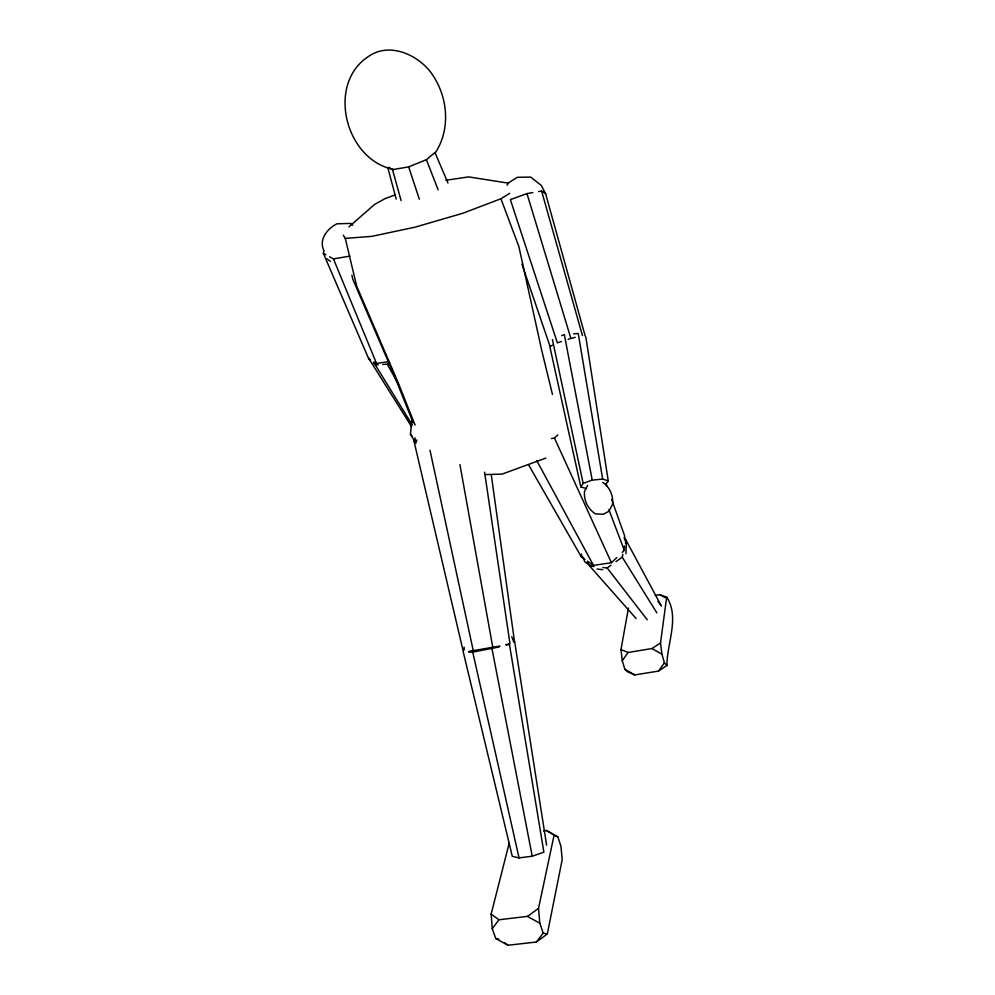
<?xml version="1.0" encoding="UTF-8"?>
<svg xmlns="http://www.w3.org/2000/svg" width="995" height="995" viewBox="0 0 995 995"><rect width="100%" height="100%" fill="white"/><g stroke="black" fill="none" stroke-linecap="round" stroke-linejoin="round"><path stroke-width="1.49" d="M622.198 552.424L624.35 550.372L624.437 546.019M624.562 540.198L624.636 535.832L611.651 499.44M625.979 553.78L626.278 542.064M584.998 559.451L581.366 556.914L581.49 554.016M415.947 443.297L410.462 434.33L411.93 419.094M628.454 608.044L620.979 649.548L622.273 660.705L624.848 669.312L627.621 671.836L634.748 674.908L658.454 671.103L666.948 665.493C666.824 643.429 679.933 617.373 666.687 597.087L659.697 594.637L655.232 595.42M666.948 665.493L664.424 662.894L661.936 654.212L660.506 642.994L666.687 597.087M509.328 842.591L491.169 914.057L492.264 928.758L495.784 938.534L507.985 945.25L536.404 942.016L547.325 933.969L562.2 859.618L560.931 846.16L557.822 836.807L546.442 830.477L543.506 830.875M368.697 358.76L323.375 253.426L323.984 250.491M536.404 942.016L543.22 933.074L539.8 923.186L538.519 908.385L554.078 835.191L546.442 830.477M615.967 561.665L622.261 557.175L622.882 554.314M625.357 542.922L625.979 540.074L624.201 537.673M587.622 485.386L584.513 491.269C583.592 500.261 587.883 508.893 595.358 513.88L603.368 514.266L608.865 511.293L612.597 504.229C613.455 495.771 609.835 487.227 602.746 482.401M434.84 153.516C451.456 128.977 447.874 94.973 430.4 71.802C416.246 53.867 388.51 41.989 368.162 56.69C326.186 84.388 345.476 159.523 392.938 169.25M586.478 488.632L580.819 486.891L583.145 483.359L592.224 480.1L602.671 479.068L608.256 480.871L605.768 484.416M507.002 185.182L508.743 182.707L517.338 177.309L530.658 177.073L541.23 185.368L545.745 193.888M622.273 660.705L628.119 652.484L651.936 648.553L660.506 642.994M658.454 671.103L664.424 662.894M492.264 928.758L498.893 919.766L527.462 916.383L538.519 908.385M587.423 561.155L593.493 565.396L611.403 562.71L616.8 557.573M551.417 438.546L554.451 437.999L557.834 434.939M348.897 226.935L374.518 204.472L385.015 198.639L395.139 194.883M388.771 167.259L392.503 169.66L408.671 166.874L426.395 159.697L434.964 152.509L447.974 183.043M382.801 364.469L387.291 364.207L389.567 362.478M602.796 567.486L607.161 567.971L610.93 565.272M343.263 235.193L345.277 238.39L371.707 236.375L414.94 227.196L462.774 213.278L500.933 198.764L509.689 193.341M552.511 345.228L550.073 346.409L521.94 264.21M561.678 335.676L564.327 334.556L592.224 480.1M545.832 458.098L502.102 474.105L485.05 474.578M532.835 192.57L526.977 193.577L510.373 199.622L557.374 342.865L561.416 341.509M463.309 652.148L512.263 856.297L519.054 857.926L532.238 856.21L543.892 852.168L509.44 644.287L506.53 645.046M463.347 651.812L413.982 441.146L416.893 440.151M568.17 339.258L575.209 337.305M468.695 652.123L472.737 652.098L499.266 646.937M469.068 651.377L499.975 646.029M505.684 644.723L509.975 643.728L484.59 472.202M445.922 180.269L468.546 176.899L508.283 183.117M538.681 191.55L541.616 191.04L545.534 193.465L585.234 336.186M329.668 256.834L333.437 258.874L349.879 256.15M373.921 361.881L376.533 363.449L388.97 361.571M573.605 333.835L578.244 333.487L602.671 479.068M373.399 363.001L375.302 364.916L378.299 364.742M413.982 441.146L416.631 441.394M597.062 569.04L602.709 569.662M587.087 562.374L589.687 566.031L594.052 566.516M495.784 938.534L498.769 939.106M543.22 933.074L547.325 933.969M620.979 649.548L628.119 652.484M554.078 835.191L557.822 836.807M323.375 253.426L325.9 254.782M527.462 916.383L539.8 923.186M651.936 648.553L661.936 654.212M624.848 669.312L634.748 674.908M659.697 594.637L665.046 597.684M590.856 565.782L584.861 561.889L582.386 556.267M326.708 258.75L330.39 261.312M352.827 225.168L350.402 223.427L336.944 223.8C327.504 228.489 318.723 239.285 323.673 250.143M491.169 914.057L498.893 919.766M504.676 942.738L507.985 945.25M370.538 360.14L368.635 358.225L411.569 426.668M589.687 566.031L636.128 618.567M410.462 434.33L412.403 436.594M607.161 567.971L647.21 619.748M657.906 601.291L660.543 604.898M622.261 557.175L656.837 612.858M375.302 364.916L412.278 424.989M528.556 464.789L581.366 556.914M387.291 364.207L398.497 384.281M536.74 460.548L593.493 565.396M625.979 540.074L661.414 606.092M554.451 437.999L611.403 562.71M333.437 258.874L376.533 363.449M413.124 422.651L393.809 374.406L352.964 279.657L351.894 275.142M415.089 425.089L397.913 382.068L356.707 286.224L345.277 238.39M426.395 159.697L438.161 189.846M511.753 636.725L513.93 642.434M608.915 509.701L624.35 550.372M500.933 198.764L518.868 246.549L541.603 349.83L552.461 394.468M605.93 483.433L606.975 486.344M408.671 166.874L419.318 199.224M526.977 193.577L570.869 338.35M541.616 191.04L582.448 335.576M392.503 169.66L401.084 200.567M387.913 167.944L396.197 199.112M472.737 652.098L519.054 857.926M549.613 345.551L580.819 486.891M429.989 450.25L473.346 651.041M552.424 339.594L583.145 483.359M414.915 437.75L415.835 442.091M492.003 648.815L532.238 856.21M459.939 464.615L492.836 647.67M514.589 641.253L546.603 845.165M585.831 337.006L608.256 480.871M491.256 474.714L514.514 641.601M464.143 647.16L464.18 650.033"/></g></svg>
